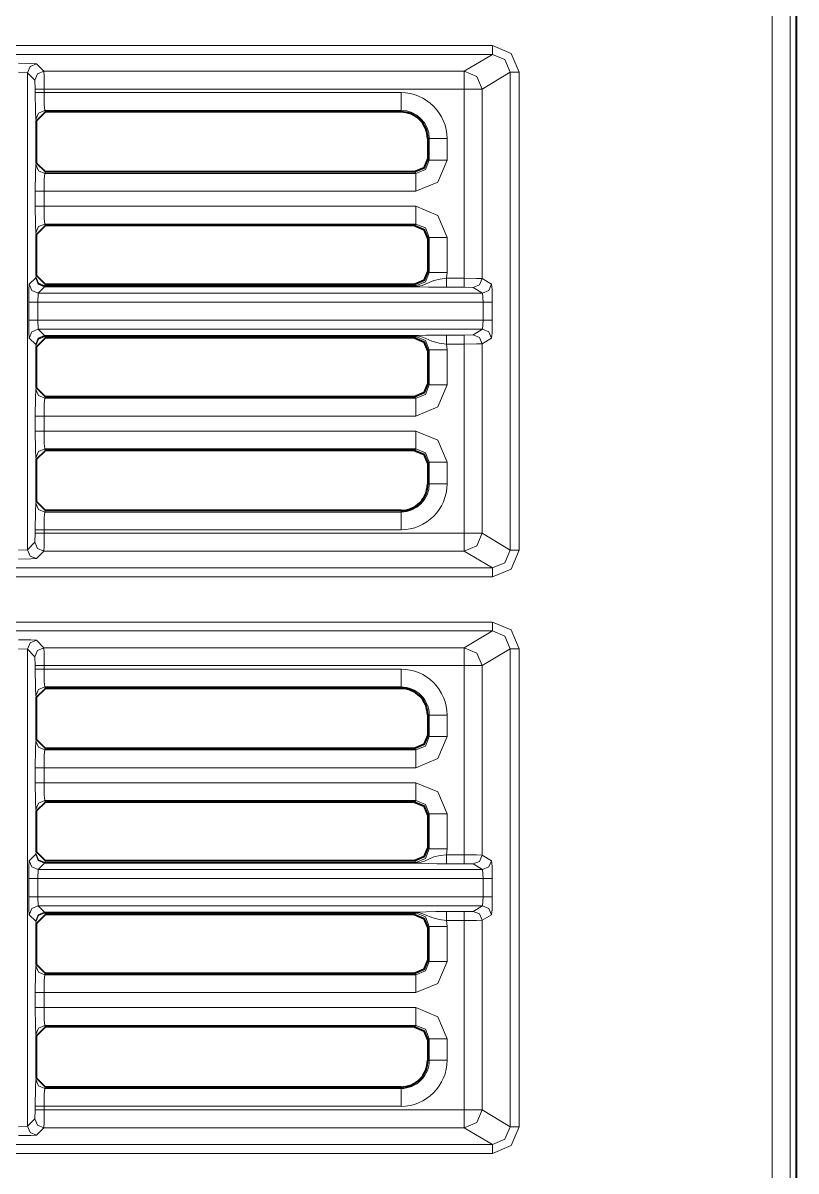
# Model space of a CAD drawing. Header units: millimetres. Extents: x 0 to 2941, y -405 to 1422.
# Drawn here: x 1228.3 to 1271.6, y 454.9 to 519.2 of the extents above; entities that cross this region are included whole.
import ezdxf

# ---------------------------------------------------------------- set-up
doc = ezdxf.new("R2010")
doc.units = ezdxf.units.MM
doc.layers.add('FINE', color=9, linetype='Continuous')
doc.layers.add('OUTLINE', color=7, linetype='Continuous')

msp = doc.modelspace()

# ---------------------------------------------------------------- linework, layer by layer
at = {"layer": 'FINE', "lineweight": 9}
for p, q in [((1270.226, 685.664), (1270.226, 135.691)), ((1254.546, 517.977), (1201.224, 517.977)), ((1228.002, 516.479), (1228.502, 516.454)), ((1228.502, 516.454), (1228.922, 516.034)), ((1228.502, 489.727), (1228.502, 516.454)), ((1228.922, 516.034), (1228.934, 515.534)), ((1253.971, 515.534), (1255.546, 516.479)), ((1256.045, 489.702), (1256.045, 516.479)), ((1228.934, 515.534), (1228.934, 515.338)), ((1229.434, 515.338), (1229.434, 515.534)), ((1249.429, 515.338), (1229.434, 515.338)), ((1253.971, 504.921), (1253.971, 515.534)), ((1249.429, 514.34), (1249.429, 514.259)), ((1228.972, 513.84), (1229.013, 513.758)), ((1250.929, 512.758), (1251.01, 512.758)), ((1251.01, 512.758), (1251.01, 511.561)), ((1252.009, 511.561), (1252.009, 512.758)), ((1229.013, 511.394), (1228.972, 511.311)), ((1251.01, 511.561), (1250.929, 511.642)), ((1229.471, 510.812), (1229.512, 510.893)), ((1250.262, 510.812), (1229.471, 510.812)), ((1250.18, 510.893), (1250.262, 510.812)), ((1228.934, 509.813), (1228.934, 508.973)), ((1229.434, 509.813), (1250.262, 509.813)), ((1229.434, 508.973), (1229.434, 509.813)), ((1250.262, 508.973), (1229.434, 508.973)), ((1250.262, 507.975), (1250.18, 507.893)), ((1228.972, 507.476), (1229.013, 507.393)), ((1250.929, 507.145), (1251.01, 507.226)), ((1251.01, 507.226), (1251.01, 505.261)), ((1252.009, 505.261), (1252.009, 507.226)), ((1228.964, 504.963), (1228.606, 504.606)), ((1228.972, 505.011), (1228.964, 504.963)), ((1229.013, 505.094), (1228.972, 505.011)), ((1251.01, 505.261), (1250.929, 505.342)), ((1251.978, 504.934), (1252.009, 505.261)), ((1252.972, 504.934), (1251.978, 504.934)), ((1229.106, 504.106), (1229.463, 504.463)), ((1229.463, 504.48), (1229.471, 504.512)), ((1250.262, 504.48), (1229.463, 504.48)), ((1229.463, 504.463), (1250.262, 504.463)), ((1229.471, 504.512), (1229.512, 504.593)), ((1250.262, 504.512), (1229.471, 504.512)), ((1250.18, 504.593), (1250.262, 504.512)), ((1251.978, 504.434), (1252.972, 504.434)), ((1252.972, 504.434), (1253.471, 504.422)), ((1253.471, 504.422), (1253.998, 504.106)), ((1254.497, 504.606), (1253.971, 504.921)), ((1229.081, 503.606), (1229.106, 504.106)), ((1253.998, 504.106), (1229.106, 504.106)), ((1253.998, 504.106), (1254.04, 503.606)), ((1228.581, 503.606), (1228.581, 502.581)), ((1229.081, 503.606), (1254.04, 503.606)), ((1229.081, 502.581), (1229.081, 503.606)), ((1254.04, 503.606), (1254.04, 502.581)), ((1254.04, 502.581), (1229.081, 502.581)), ((1229.106, 502.081), (1229.081, 502.581)), ((1254.04, 502.581), (1253.998, 502.081)), ((1229.106, 502.081), (1253.998, 502.081)), ((1229.463, 501.724), (1229.106, 502.081)), ((1250.262, 501.724), (1229.463, 501.724)), ((1252.972, 501.753), (1251.978, 501.753)), ((1253.471, 501.765), (1252.972, 501.753)), ((1253.998, 502.081), (1253.471, 501.765)), ((1228.606, 501.581), (1228.964, 501.224)), ((1228.964, 501.224), (1228.972, 501.176)), ((1228.972, 501.176), (1229.013, 501.093)), ((1229.463, 501.707), (1250.262, 501.707)), ((1229.471, 501.675), (1229.463, 501.707)), ((1229.471, 501.675), (1250.262, 501.675)), ((1229.512, 501.593), (1229.471, 501.675)), ((1250.262, 501.675), (1250.18, 501.593)), ((1251.978, 501.253), (1252.972, 501.253)), ((1252.009, 500.926), (1251.978, 501.253)), ((1252.972, 501.253), (1252.972, 490.647)), ((1253.971, 501.265), (1254.497, 501.581)), ((1253.971, 490.647), (1253.971, 501.265)), ((1252.009, 498.961), (1252.009, 500.926)), ((1229.013, 498.794), (1228.972, 498.711)), ((1251.01, 498.961), (1250.929, 499.042)), ((1228.934, 497.213), (1228.934, 496.373)), ((1250.262, 496.373), (1229.434, 496.373)), ((1229.471, 495.375), (1250.262, 495.375)), ((1229.512, 495.293), (1229.471, 495.375)), ((1250.262, 495.375), (1250.18, 495.293)), ((1228.972, 494.876), (1229.013, 494.793)), ((1229.013, 492.422), (1228.972, 492.34)), ((1229.471, 491.841), (1229.512, 491.922)), ((1249.429, 491.841), (1229.471, 491.841)), ((1249.429, 491.922), (1249.429, 491.841)), ((1228.934, 490.842), (1228.934, 490.647)), ((1228.922, 490.147), (1228.502, 489.727)), ((1228.934, 490.647), (1228.922, 490.147)), ((1252.972, 490.647), (1229.434, 490.647)), ((1228.502, 489.727), (1228.002, 489.702)), ((1229.001, 489.227), (1229.422, 489.647)), ((1229.422, 489.647), (1252.972, 489.647)), ((1252.972, 489.647), (1254.546, 488.704)), ((1254.546, 488.704), (1201.079, 488.704)), ((1201.224, 488.204), (1254.546, 488.204)), ((1254.546, 485.677), (1201.224, 485.677)), ((1229.422, 484.234), (1229.001, 484.654)), ((1228.002, 484.179), (1228.502, 484.154)), ((1228.502, 457.427), (1228.502, 484.154)), ((1255.546, 484.179), (1255.546, 457.402)), ((1256.045, 457.402), (1256.045, 484.179)), ((1228.934, 483.234), (1228.934, 483.039)), ((1252.972, 483.234), (1252.972, 472.634)), ((1249.429, 483.039), (1229.434, 483.039)), ((1229.471, 482.04), (1249.429, 482.04)), ((1229.512, 481.959), (1229.471, 482.04)), ((1249.429, 482.04), (1249.429, 481.959)), ((1228.972, 481.54), (1229.013, 481.458)), ((1250.929, 480.459), (1251.01, 480.459)), ((1251.01, 480.459), (1251.01, 479.261)), ((1252.009, 479.261), (1252.009, 480.459)), ((1251.01, 479.261), (1250.929, 479.342)), ((1229.013, 479.093), (1228.972, 479.011)), ((1229.471, 478.512), (1229.512, 478.593)), ((1250.18, 478.593), (1250.262, 478.512)), ((1250.262, 478.512), (1229.471, 478.512)), ((1228.934, 477.513), (1228.934, 476.673)), ((1229.434, 477.513), (1250.262, 477.513)), ((1229.434, 476.673), (1229.434, 477.513)), ((1250.262, 476.673), (1229.434, 476.673)), ((1229.512, 475.593), (1229.471, 475.675)), ((1228.972, 475.175), (1229.013, 475.093)), ((1250.929, 474.844), (1251.01, 474.926)), ((1251.01, 474.926), (1251.01, 472.961)), ((1252.009, 472.961), (1252.009, 474.926)), ((1251.01, 472.961), (1250.929, 473.042)), ((1251.978, 472.634), (1252.009, 472.961)), ((1229.106, 471.806), (1229.463, 472.163)), ((1229.463, 472.18), (1229.471, 472.212)), ((1250.262, 472.18), (1229.463, 472.18)), ((1229.463, 472.163), (1250.262, 472.163)), ((1229.471, 472.212), (1229.512, 472.293)), ((1250.262, 472.212), (1229.471, 472.212)), ((1250.18, 472.293), (1250.262, 472.212)), ((1252.972, 472.634), (1251.978, 472.634)), ((1251.978, 472.134), (1252.972, 472.134)), ((1252.972, 472.134), (1253.471, 472.122)), ((1254.497, 472.306), (1253.971, 472.621)), ((1229.081, 471.306), (1229.106, 471.806)), ((1253.998, 471.806), (1254.04, 471.306)), ((1229.081, 471.306), (1254.04, 471.306)), ((1229.081, 470.281), (1229.081, 471.306)), ((1254.04, 471.306), (1254.04, 470.281)), ((1254.54, 470.281), (1254.54, 471.306)), ((1254.04, 470.281), (1229.081, 470.281)), ((1229.106, 469.781), (1229.081, 470.281)), ((1254.04, 470.281), (1253.998, 469.781)), ((1253.998, 469.781), (1253.471, 469.465)), ((1250.262, 469.423), (1229.463, 469.423)), ((1229.463, 469.407), (1250.262, 469.407)), ((1229.471, 469.375), (1229.463, 469.407)), ((1229.471, 469.375), (1250.262, 469.375)), ((1229.512, 469.293), (1229.471, 469.375)), ((1250.262, 469.375), (1250.18, 469.293)), ((1252.972, 469.453), (1251.978, 469.453)), ((1251.978, 468.953), (1252.972, 468.953)), ((1252.009, 468.626), (1251.978, 468.953)), ((1253.471, 469.465), (1252.972, 469.453)), ((1252.972, 468.953), (1252.972, 458.347)), ((1253.971, 468.965), (1254.497, 469.281)), ((1253.971, 458.347), (1253.971, 468.965)), ((1228.972, 468.875), (1229.013, 468.793)), ((1252.009, 466.661), (1252.009, 468.626)), ((1229.013, 466.493), (1228.972, 466.411)), ((1229.471, 465.912), (1229.512, 465.993)), ((1228.934, 464.913), (1228.934, 464.073)), ((1229.434, 464.073), (1229.434, 464.913)), ((1229.434, 464.913), (1250.262, 464.913)), ((1250.262, 464.073), (1229.434, 464.073)), ((1228.972, 462.576), (1229.013, 462.493)), ((1250.262, 463.075), (1250.18, 462.993)), ((1250.929, 462.244), (1251.01, 462.326)), ((1252.009, 461.122), (1252.009, 462.326)), ((1229.013, 460.122), (1228.972, 460.04)), ((1229.471, 459.541), (1229.512, 459.622)), ((1228.934, 458.347), (1228.922, 457.847)), ((1228.934, 458.543), (1228.934, 458.347)), ((1229.434, 458.543), (1249.429, 458.543)), ((1229.434, 458.347), (1229.434, 458.543)), ((1252.972, 458.347), (1229.434, 458.347)), ((1255.546, 457.402), (1253.971, 458.347)), ((1228.502, 457.427), (1228.002, 457.402)), ((1228.922, 457.847), (1228.502, 457.427)), ((1229.001, 456.927), (1229.422, 457.347)), ((1229.422, 457.347), (1252.972, 457.347)), ((1252.972, 457.347), (1254.546, 456.403)), ((1201.224, 455.904), (1254.546, 455.904))]:
    msp.add_line(p, q, dxfattribs=at)
for points in [[(1271.558, 135.691), (1271.226, 135.691), (1271.226, 685.664)], [(1254.546, 517.977), (1254.546, 517.628), (1254.546, 517.477)], [(1256.045, 516.479), (1255.606, 517.538), (1254.546, 517.977)], [(1201.079, 517.477), (1254.546, 517.477), (1252.972, 516.534)], [(1254.546, 517.477), (1255.253, 517.185), (1255.546, 516.479)], [(1229.001, 516.954), (1228.7, 516.972), (1228.002, 516.979)], [(1228.502, 516.454), (1228.648, 516.807), (1229.001, 516.954)], [(1228.922, 516.034), (1229.068, 516.387), (1229.422, 516.534)], [(1252.972, 516.534), (1229.422, 516.534), (1229.001, 516.954)], [(1229.434, 515.534), (1229.431, 516.232), (1229.422, 516.534)], [(1253.971, 515.534), (1253.678, 516.24), (1252.972, 516.534)], [(1252.972, 516.534), (1252.972, 516.232), (1252.972, 515.534)], [(1255.546, 516.479), (1255.546, 489.702), (1253.971, 490.647)], [(1256.045, 516.479), (1255.7, 516.479), (1255.546, 516.479)], [(1228.934, 515.534), (1229.085, 515.534), (1229.434, 515.534)], [(1229.434, 515.338), (1229.085, 515.338), (1228.934, 515.338)], [(1228.934, 515.338), (1228.945, 514.306), (1228.972, 513.84)], [(1229.434, 515.534), (1252.972, 515.534), (1252.972, 504.934)], [(1229.471, 514.34), (1229.445, 514.65), (1229.434, 515.338)], [(1249.429, 514.34), (1249.429, 514.65), (1249.429, 515.338)], [(1253.971, 515.534), (1253.664, 515.534), (1252.972, 515.534)], [(1229.471, 514.34), (1229.118, 514.193), (1228.972, 513.84)], [(1229.512, 514.259), (1229.471, 514.34), (1249.429, 514.34)], [(1251.01, 512.758), (1251.321, 512.758), (1252.009, 512.758)], [(1251.01, 511.561), (1250.793, 511.03), (1250.262, 510.812)], [(1250.262, 509.813), (1251.498, 510.325), (1252.009, 511.561)], [(1252.009, 511.561), (1251.321, 511.561), (1251.01, 511.561)], [(1228.972, 511.311), (1228.945, 510.846), (1228.934, 509.813)], [(1229.471, 510.812), (1229.118, 510.959), (1228.972, 511.311)], [(1229.434, 509.813), (1229.445, 510.502), (1229.471, 510.812)], [(1250.262, 509.813), (1250.262, 510.502), (1250.262, 510.812)], [(1229.434, 509.813), (1229.085, 509.813), (1228.934, 509.813)], [(1229.434, 508.973), (1229.085, 508.973), (1228.934, 508.973)], [(1228.934, 508.973), (1228.945, 507.941), (1228.972, 507.476)], [(1229.471, 507.975), (1229.445, 508.285), (1229.434, 508.973)], [(1250.262, 507.975), (1250.262, 508.285), (1250.262, 508.973)], [(1252.009, 507.226), (1251.498, 508.462), (1250.262, 508.973)], [(1229.471, 507.975), (1229.118, 507.828), (1228.972, 507.476)], [(1229.512, 507.893), (1229.471, 507.975), (1250.262, 507.975)], [(1250.262, 507.975), (1250.793, 507.757), (1251.01, 507.226)], [(1251.01, 507.226), (1251.321, 507.226), (1252.009, 507.226)], [(1228.964, 504.963), (1229.111, 504.623), (1229.463, 504.48)], [(1228.964, 504.963), (1229.11, 504.61), (1229.463, 504.463)], [(1228.972, 505.011), (1229.118, 504.659), (1229.471, 504.512)], [(1251.01, 505.261), (1250.793, 504.73), (1250.262, 504.512)], [(1251.978, 504.934), (1251.615, 504.891), (1251.272, 504.813), (1250.754, 504.588), (1250.617, 504.537), (1250.51, 504.508), (1250.364, 504.485), (1250.294, 504.48), (1250.262, 504.48)], [(1251.01, 505.261), (1251.321, 505.261), (1252.009, 505.261)], [(1251.978, 504.934), (1251.978, 504.585), (1251.978, 504.434)], [(1252.972, 504.934), (1252.972, 504.585), (1252.972, 504.434)], [(1253.971, 504.921), (1253.664, 504.93), (1252.972, 504.934)], [(1228.606, 504.606), (1228.588, 504.304), (1228.581, 503.606)], [(1228.606, 504.606), (1228.753, 504.253), (1229.106, 504.106)], [(1229.463, 504.463), (1229.463, 504.468), (1229.463, 504.48)], [(1250.262, 504.48), (1250.262, 504.501), (1250.262, 504.512)], [(1250.262, 504.48), (1250.262, 504.468), (1250.262, 504.463)], [(1250.262, 504.463), (1250.274, 504.463), (1250.301, 504.463), (1250.361, 504.462), (1250.41, 504.46), (1250.484, 504.458), (1250.978, 504.443), (1251.448, 504.437), (1251.978, 504.434)], [(1253.971, 504.921), (1253.825, 504.568), (1253.471, 504.422)], [(1254.497, 504.606), (1254.351, 504.253), (1253.998, 504.106)], [(1254.54, 502.581), (1254.54, 503.606), (1254.527, 504.304), (1254.497, 504.606)], [(1228.581, 503.606), (1228.732, 503.606), (1229.081, 503.606)], [(1254.54, 503.606), (1254.386, 503.606), (1254.04, 503.606)], [(1228.581, 502.581), (1228.732, 502.581), (1229.081, 502.581)], [(1228.581, 502.581), (1228.588, 501.883), (1228.606, 501.581)], [(1254.54, 502.581), (1254.386, 502.581), (1254.04, 502.581)], [(1254.497, 501.581), (1254.527, 501.883), (1254.54, 502.581)], [(1228.606, 501.581), (1228.753, 501.934), (1229.106, 502.081)], [(1228.964, 501.224), (1229.11, 501.577), (1229.463, 501.724)], [(1229.463, 501.707), (1229.463, 501.719), (1229.463, 501.724)], [(1251.978, 501.753), (1251.387, 501.75), (1250.839, 501.74), (1250.431, 501.728), (1250.323, 501.724), (1250.289, 501.724), (1250.262, 501.724)], [(1250.262, 501.707), (1250.262, 501.719), (1250.262, 501.724)], [(1251.978, 501.253), (1251.978, 501.602), (1251.978, 501.753)], [(1252.972, 501.253), (1252.972, 501.602), (1252.972, 501.753)], [(1253.971, 501.265), (1253.825, 501.618), (1253.471, 501.765)], [(1254.497, 501.581), (1254.351, 501.934), (1253.998, 502.081)], [(1228.964, 501.224), (1229.111, 501.564), (1229.463, 501.707)], [(1228.972, 501.176), (1229.118, 501.528), (1229.471, 501.675)], [(1250.262, 501.675), (1250.262, 501.686), (1250.262, 501.707)], [(1250.262, 501.707), (1250.332, 501.705), (1250.419, 501.696), (1250.658, 501.636), (1251.158, 501.414), (1251.572, 501.303), (1251.978, 501.253)], [(1250.262, 501.675), (1250.793, 501.457), (1251.01, 500.926)], [(1252.972, 501.253), (1253.664, 501.257), (1253.971, 501.265)], [(1250.929, 500.845), (1251.01, 500.926), (1251.01, 498.961)], [(1251.01, 500.926), (1251.321, 500.926), (1252.009, 500.926)], [(1228.972, 498.711), (1228.945, 498.246), (1228.934, 497.213)], [(1228.972, 498.711), (1229.118, 498.359), (1229.471, 498.212)], [(1229.434, 496.373), (1229.434, 497.213), (1250.262, 497.213), (1251.498, 497.725), (1252.009, 498.961)], [(1251.01, 498.961), (1250.793, 498.43), (1250.262, 498.212)], [(1251.01, 498.961), (1251.321, 498.961), (1252.009, 498.961)], [(1229.434, 497.213), (1229.445, 497.902), (1229.471, 498.212)], [(1250.18, 498.293), (1250.262, 498.212), (1229.471, 498.212), (1229.512, 498.293)], [(1250.262, 497.213), (1250.262, 497.902), (1250.262, 498.212)], [(1229.434, 497.213), (1229.085, 497.213), (1228.934, 497.213)], [(1229.434, 496.373), (1229.085, 496.373), (1228.934, 496.373)], [(1228.934, 496.373), (1228.945, 495.341), (1228.972, 494.876)], [(1229.471, 495.375), (1229.445, 495.685), (1229.434, 496.373)], [(1250.262, 496.373), (1250.262, 495.685), (1250.262, 495.375)], [(1252.009, 493.422), (1252.009, 494.626), (1251.498, 495.862), (1250.262, 496.373)], [(1229.471, 495.375), (1229.118, 495.228), (1228.972, 494.876)], [(1250.262, 495.375), (1250.793, 495.157), (1251.01, 494.626)], [(1250.929, 494.545), (1251.01, 494.626), (1251.01, 493.422), (1250.929, 493.422)], [(1252.009, 494.626), (1251.321, 494.626), (1251.01, 494.626)], [(1252.009, 493.422), (1251.321, 493.422), (1251.01, 493.422)], [(1228.972, 492.34), (1228.945, 491.875), (1228.934, 490.842)], [(1228.972, 492.34), (1229.118, 491.988), (1229.471, 491.841)], [(1229.434, 490.842), (1229.445, 491.531), (1229.471, 491.841)], [(1249.429, 490.842), (1249.429, 491.531), (1249.429, 491.841)], [(1228.934, 490.842), (1229.085, 490.842), (1229.434, 490.842)], [(1228.922, 490.147), (1229.068, 489.794), (1229.422, 489.647)], [(1228.934, 490.647), (1229.085, 490.647), (1229.434, 490.647)], [(1229.422, 489.647), (1229.431, 489.949), (1229.434, 490.647)], [(1252.972, 489.647), (1253.678, 489.94), (1253.971, 490.647)], [(1253.971, 490.647), (1253.664, 490.647), (1252.972, 490.647)], [(1252.972, 490.647), (1252.972, 489.949), (1252.972, 489.647)], [(1228.502, 489.727), (1228.648, 489.374), (1229.001, 489.227)], [(1255.546, 489.702), (1255.253, 488.996), (1254.546, 488.704)], [(1254.546, 488.204), (1255.606, 488.642), (1256.045, 489.702)], [(1256.045, 489.702), (1255.7, 489.702), (1255.546, 489.702)], [(1228.002, 489.202), (1228.7, 489.209), (1229.001, 489.227)], [(1254.546, 488.704), (1254.546, 488.552), (1254.546, 488.204)], [(1254.546, 485.177), (1254.546, 485.328), (1254.546, 485.677)], [(1256.045, 484.179), (1255.606, 485.238), (1254.546, 485.677)], [(1202.023, 484.234), (1201.079, 485.177), (1254.546, 485.177)], [(1254.546, 485.177), (1252.972, 484.234), (1229.422, 484.234)], [(1254.546, 485.177), (1255.253, 484.885), (1255.546, 484.179)], [(1229.001, 484.654), (1228.7, 484.672), (1228.002, 484.679)], [(1228.502, 484.154), (1228.648, 484.507), (1229.001, 484.654)], [(1228.502, 484.154), (1228.922, 483.734), (1228.934, 483.234)], [(1228.922, 483.734), (1229.068, 484.087), (1229.422, 484.234)], [(1229.434, 483.234), (1229.431, 483.932), (1229.422, 484.234)], [(1252.972, 483.234), (1252.972, 483.932), (1252.972, 484.234)], [(1253.971, 483.234), (1253.678, 483.94), (1252.972, 484.234)], [(1253.971, 472.621), (1253.971, 483.234), (1255.546, 484.179)], [(1256.045, 484.179), (1255.7, 484.179), (1255.546, 484.179)], [(1228.934, 483.234), (1229.085, 483.234), (1229.434, 483.234)], [(1229.434, 483.039), (1229.434, 483.234), (1252.972, 483.234)], [(1253.971, 483.234), (1253.664, 483.234), (1252.972, 483.234)], [(1229.434, 483.039), (1229.085, 483.039), (1228.934, 483.039)], [(1228.934, 483.039), (1228.945, 482.006), (1228.972, 481.54)], [(1229.471, 482.04), (1229.445, 482.35), (1229.434, 483.039)], [(1249.429, 483.039), (1249.429, 482.35), (1249.429, 482.04)], [(1229.471, 482.04), (1229.118, 481.893), (1228.972, 481.54)], [(1252.009, 480.459), (1251.321, 480.459), (1251.01, 480.459)], [(1251.01, 479.261), (1250.793, 478.73), (1250.262, 478.512)], [(1250.262, 477.513), (1251.498, 478.025), (1252.009, 479.261)], [(1251.01, 479.261), (1251.321, 479.261), (1252.009, 479.261)], [(1228.972, 479.011), (1228.945, 478.546), (1228.934, 477.513)], [(1228.972, 479.011), (1229.118, 478.659), (1229.471, 478.512)], [(1229.434, 477.513), (1229.445, 478.202), (1229.471, 478.512)], [(1250.262, 478.512), (1250.262, 478.202), (1250.262, 477.513)], [(1228.934, 477.513), (1229.085, 477.513), (1229.434, 477.513)], [(1229.434, 476.673), (1229.085, 476.673), (1228.934, 476.673)], [(1228.934, 476.673), (1228.945, 475.641), (1228.972, 475.175)], [(1229.471, 475.675), (1229.445, 475.985), (1229.434, 476.673)], [(1250.262, 475.675), (1250.262, 475.985), (1250.262, 476.673)], [(1252.009, 474.926), (1251.498, 476.162), (1250.262, 476.673)], [(1229.471, 475.675), (1229.118, 475.528), (1228.972, 475.175)], [(1229.471, 475.675), (1250.262, 475.675), (1250.18, 475.593)], [(1250.262, 475.675), (1250.793, 475.457), (1251.01, 474.926)], [(1251.01, 474.926), (1251.321, 474.926), (1252.009, 474.926)], [(1229.013, 472.793), (1228.972, 472.712), (1228.964, 472.663)], [(1251.01, 472.961), (1250.793, 472.43), (1250.262, 472.212)], [(1251.01, 472.961), (1251.321, 472.961), (1252.009, 472.961)], [(1228.964, 472.663), (1228.606, 472.306), (1228.588, 472.004), (1228.581, 471.306)], [(1228.606, 472.306), (1228.753, 471.953), (1229.106, 471.806)], [(1228.964, 472.663), (1229.111, 472.323), (1229.463, 472.18)], [(1228.964, 472.663), (1229.11, 472.31), (1229.463, 472.163)], [(1228.972, 472.712), (1229.118, 472.359), (1229.471, 472.212)], [(1229.463, 472.163), (1229.463, 472.168), (1229.463, 472.18)], [(1251.978, 472.634), (1251.615, 472.591), (1251.272, 472.513), (1250.754, 472.288), (1250.617, 472.237), (1250.51, 472.208), (1250.364, 472.185), (1250.294, 472.18), (1250.262, 472.18)], [(1250.262, 472.18), (1250.262, 472.201), (1250.262, 472.212)], [(1250.262, 472.18), (1250.262, 472.168), (1250.262, 472.163)], [(1250.262, 472.163), (1250.274, 472.163), (1250.301, 472.163), (1250.361, 472.162), (1250.41, 472.16), (1250.484, 472.158), (1250.978, 472.143), (1251.448, 472.137), (1251.978, 472.134)], [(1251.978, 472.634), (1251.978, 472.285), (1251.978, 472.134)], [(1252.972, 472.634), (1252.972, 472.285), (1252.972, 472.134)], [(1253.971, 472.621), (1253.664, 472.63), (1252.972, 472.634)], [(1253.971, 472.621), (1253.825, 472.268), (1253.471, 472.122)], [(1254.497, 472.306), (1254.351, 471.953), (1253.998, 471.806)], [(1254.54, 471.306), (1254.527, 472.004), (1254.497, 472.306)], [(1253.471, 472.122), (1253.998, 471.806), (1229.106, 471.806)], [(1228.581, 471.306), (1228.732, 471.306), (1229.081, 471.306)], [(1228.581, 471.306), (1228.581, 470.281), (1228.588, 469.583), (1228.606, 469.281)], [(1254.54, 471.306), (1254.386, 471.306), (1254.04, 471.306)], [(1228.581, 470.281), (1228.732, 470.281), (1229.081, 470.281)], [(1254.54, 470.281), (1254.386, 470.281), (1254.04, 470.281)], [(1254.497, 469.281), (1254.527, 469.583), (1254.54, 470.281)], [(1228.606, 469.281), (1228.753, 469.634), (1229.106, 469.781)], [(1229.463, 469.423), (1229.106, 469.781), (1253.998, 469.781)], [(1254.497, 469.281), (1254.351, 469.634), (1253.998, 469.781)], [(1228.606, 469.281), (1228.964, 468.924), (1228.972, 468.875)], [(1228.964, 468.924), (1229.11, 469.277), (1229.463, 469.423)], [(1228.964, 468.924), (1229.111, 469.264), (1229.463, 469.407)], [(1228.972, 468.875), (1229.118, 469.228), (1229.471, 469.375)], [(1229.463, 469.407), (1229.463, 469.419), (1229.463, 469.423)], [(1251.978, 469.453), (1251.387, 469.45), (1250.839, 469.44), (1250.431, 469.427), (1250.323, 469.424), (1250.289, 469.424), (1250.262, 469.423)], [(1250.262, 469.407), (1250.262, 469.419), (1250.262, 469.423)], [(1250.262, 469.407), (1250.332, 469.405), (1250.419, 469.396), (1250.658, 469.336), (1251.158, 469.114), (1251.572, 469.003), (1251.978, 468.953)], [(1250.262, 469.375), (1250.262, 469.386), (1250.262, 469.407)], [(1250.262, 469.375), (1250.793, 469.157), (1251.01, 468.626)], [(1251.978, 468.953), (1251.978, 469.302), (1251.978, 469.453)], [(1252.972, 468.953), (1252.972, 469.302), (1252.972, 469.453)], [(1252.972, 468.953), (1253.664, 468.957), (1253.971, 468.965)], [(1253.971, 468.965), (1253.825, 469.319), (1253.471, 469.465)], [(1250.929, 468.545), (1251.01, 468.626), (1251.01, 466.661), (1250.929, 466.742)], [(1251.01, 468.626), (1251.321, 468.626), (1252.009, 468.626)], [(1228.972, 466.411), (1228.945, 465.946), (1228.934, 464.913)], [(1228.972, 466.411), (1229.118, 466.059), (1229.471, 465.912)], [(1251.01, 466.661), (1250.793, 466.13), (1250.262, 465.912)], [(1250.262, 464.913), (1251.498, 465.425), (1252.009, 466.661)], [(1251.01, 466.661), (1251.321, 466.661), (1252.009, 466.661)], [(1229.434, 464.913), (1229.445, 465.602), (1229.471, 465.912)], [(1250.18, 465.993), (1250.262, 465.912), (1229.471, 465.912)], [(1250.262, 464.913), (1250.262, 465.602), (1250.262, 465.912)], [(1228.934, 464.913), (1229.085, 464.913), (1229.434, 464.913)], [(1228.934, 464.073), (1229.085, 464.073), (1229.434, 464.073)], [(1228.934, 464.073), (1228.945, 463.041), (1228.972, 462.576)], [(1229.471, 463.075), (1229.445, 463.385), (1229.434, 464.073)], [(1250.262, 464.073), (1250.262, 463.385), (1250.262, 463.075)], [(1252.009, 462.326), (1251.498, 463.562), (1250.262, 464.073)], [(1229.471, 463.075), (1229.118, 462.928), (1228.972, 462.576)], [(1229.512, 462.993), (1229.471, 463.075), (1250.262, 463.075)], [(1250.262, 463.075), (1250.793, 462.857), (1251.01, 462.326)], [(1251.01, 462.326), (1251.01, 461.122), (1250.929, 461.122)], [(1252.009, 462.326), (1251.321, 462.326), (1251.01, 462.326)], [(1252.009, 461.122), (1251.321, 461.122), (1251.01, 461.122)], [(1228.972, 460.04), (1228.945, 459.575), (1228.934, 458.543)], [(1228.972, 460.04), (1229.118, 459.688), (1229.471, 459.541)], [(1229.434, 458.543), (1229.445, 459.231), (1229.471, 459.541)], [(1249.429, 459.622), (1249.429, 459.541), (1229.471, 459.541)], [(1249.429, 458.543), (1249.429, 459.231), (1249.429, 459.541)], [(1228.934, 458.543), (1229.085, 458.543), (1229.434, 458.543)], [(1228.934, 458.347), (1229.085, 458.347), (1229.434, 458.347)], [(1229.422, 457.347), (1229.431, 457.649), (1229.434, 458.347)], [(1252.972, 457.347), (1252.972, 457.649), (1252.972, 458.347)], [(1253.971, 458.347), (1253.664, 458.347), (1252.972, 458.347)], [(1252.972, 457.347), (1253.678, 457.64), (1253.971, 458.347)], [(1254.546, 456.403), (1201.079, 456.403), (1202.023, 457.347)], [(1228.502, 457.427), (1228.648, 457.074), (1229.001, 456.927)], [(1228.922, 457.847), (1229.068, 457.494), (1229.422, 457.347)], [(1255.546, 457.402), (1255.253, 456.696), (1254.546, 456.403)], [(1254.546, 455.904), (1255.606, 456.342), (1256.045, 457.402)], [(1256.045, 457.402), (1255.7, 457.402), (1255.546, 457.402)], [(1228.002, 456.902), (1228.7, 456.909), (1229.001, 456.927)], [(1254.546, 455.904), (1254.546, 456.253), (1254.546, 456.403)]]:
    msp.add_lwpolyline(points, dxfattribs=at)
for points in [[(1252.009, 512.758, 0.414233), (1249.429, 515.338)], [(1251.011, 512.758, 0.414198), (1249.429, 514.34)], [(1229.434, 490.647), (1229.434, 490.842), (1249.429, 490.842, 0.414194), (1252.009, 493.422)], [(1249.429, 491.841, 0.414166), (1251.011, 493.422)], [(1252.009, 480.459, 0.414233), (1249.429, 483.038)], [(1251.011, 480.459, 0.41423), (1249.429, 482.04)], [(1249.429, 459.541, 0.41423), (1251.011, 461.122)], [(1249.429, 458.542, 0.414214), (1252.009, 461.122)]]:
    msp.add_lwpolyline(points, format="xyb", dxfattribs=at)
at = {"layer": 'OUTLINE', "lineweight": 40}
for p, q in [((1271.558, 1265.691), (1271.558, 135.691)), ((1249.429, 514.259), (1229.512, 514.259)), ((1250.929, 512.758), (1250.929, 511.642)), ((1229.512, 510.893), (1229.013, 511.394)), ((1250.18, 510.893), (1229.512, 510.893)), ((1229.013, 507.393), (1229.512, 507.893)), ((1250.18, 507.893), (1229.512, 507.893)), ((1229.013, 505.094), (1229.013, 507.393)), ((1250.929, 507.145), (1250.929, 505.342)), ((1229.512, 504.593), (1229.013, 505.094)), ((1250.18, 504.593), (1229.512, 504.593)), ((1229.013, 501.093), (1229.512, 501.593)), ((1229.013, 498.794), (1229.013, 501.093)), ((1250.18, 501.593), (1229.512, 501.593)), ((1250.929, 500.845), (1250.929, 499.042)), ((1229.512, 498.293), (1229.013, 498.794)), ((1250.18, 498.293), (1229.512, 498.293)), ((1229.013, 494.793), (1229.512, 495.293)), ((1250.18, 495.293), (1229.512, 495.293)), ((1229.013, 492.422), (1229.013, 494.793)), ((1250.929, 494.545), (1250.929, 493.422)), ((1229.512, 491.922), (1229.013, 492.422)), ((1249.429, 491.922), (1229.512, 491.922)), ((1229.013, 481.458), (1229.512, 481.959)), ((1249.429, 481.959), (1229.512, 481.959)), ((1229.013, 479.093), (1229.013, 481.458)), ((1250.929, 480.459), (1250.929, 479.342)), ((1229.512, 478.593), (1229.013, 479.093)), ((1250.18, 478.593), (1229.512, 478.593)), ((1229.013, 475.093), (1229.512, 475.593)), ((1250.18, 475.593), (1229.512, 475.593)), ((1229.013, 472.793), (1229.013, 475.093)), ((1250.929, 474.844), (1250.929, 473.042)), ((1229.512, 472.293), (1229.013, 472.793)), ((1250.18, 472.293), (1229.512, 472.293)), ((1250.18, 469.293), (1229.512, 469.293)), ((1250.929, 468.545), (1250.929, 466.742)), ((1229.512, 465.993), (1229.013, 466.493)), ((1250.18, 465.993), (1229.512, 465.993)), ((1229.013, 462.493), (1229.512, 462.993)), ((1229.013, 460.122), (1229.013, 462.493)), ((1250.18, 462.993), (1229.512, 462.993)), ((1250.929, 462.244), (1250.929, 461.122)), ((1229.512, 459.622), (1229.013, 460.122)), ((1249.429, 459.622), (1229.512, 459.622))]:
    msp.add_line(p, q, dxfattribs=at)
for points in [[(1229.013, 511.394), (1229.013, 513.758), (1229.512, 514.259)], [(1250.929, 511.642), (1250.71, 511.113), (1250.18, 510.893)], [(1250.18, 507.893), (1250.71, 507.674), (1250.929, 507.145)], [(1250.929, 505.342), (1250.71, 504.813), (1250.18, 504.593)], [(1250.18, 501.593), (1250.71, 501.374), (1250.929, 500.845)], [(1250.929, 499.042), (1250.71, 498.513), (1250.18, 498.293)], [(1250.18, 495.293), (1250.71, 495.074), (1250.929, 494.545)], [(1250.929, 479.342), (1250.71, 478.813), (1250.18, 478.593)], [(1250.18, 475.593), (1250.71, 475.374), (1250.929, 474.844)], [(1250.929, 473.042), (1250.71, 472.513), (1250.18, 472.293)], [(1229.013, 466.493), (1229.013, 468.793), (1229.512, 469.293)], [(1250.18, 469.293), (1250.71, 469.074), (1250.929, 468.545)], [(1250.929, 466.742), (1250.71, 466.213), (1250.18, 465.993)], [(1250.18, 462.993), (1250.71, 462.774), (1250.929, 462.244)]]:
    msp.add_lwpolyline(points, dxfattribs=at)
for points in [[(1250.929, 512.758, 0.414214), (1249.429, 514.258)], [(1249.429, 491.922, 0.414214), (1250.929, 493.422)], [(1250.929, 480.459, 0.414214), (1249.429, 481.959)], [(1249.429, 459.622, 0.414214), (1250.929, 461.122)]]:
    msp.add_lwpolyline(points, format="xyb", dxfattribs=at)

doc.saveas('drawing.dxf')
